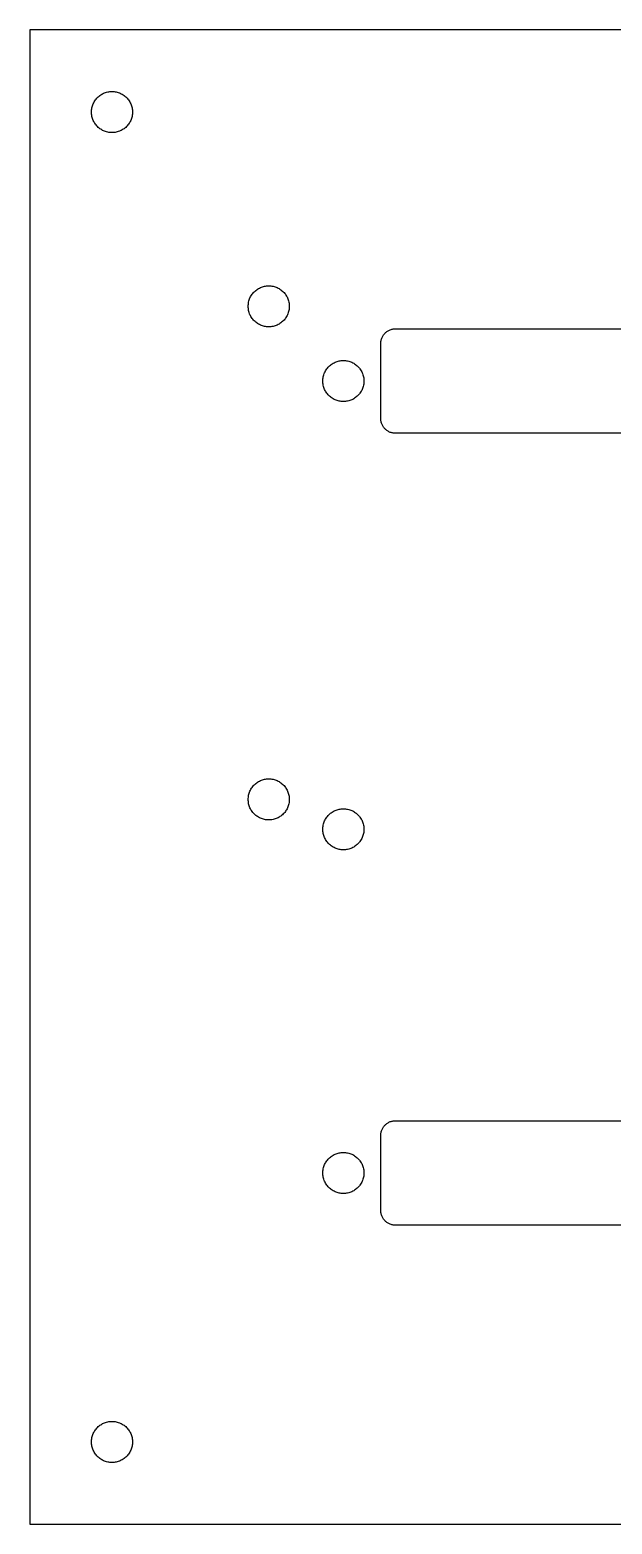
# Model space of a CAD drawing. Header units: metres. Extents: x -50 to 365, y -50 to 50.
# Drawn here: x 160 to 199, y -50 to 50 of the extents above; entities that cross this region are included whole.
import ezdxf

# ---------------------------------------------------------------- set-up
doc = ezdxf.new("R2010")
doc.units = ezdxf.units.M

msp = doc.modelspace()

# ---------------------------------------------------------------- linework, layer by layer
for p, q in [((260, 50), (160, 50)), ((160, 50), (160, -50)), ((164.216, 44.9928), (164.244, 45.0592)), ((164.244, 45.0592), (164.275, 45.1242)), ((164.275, 45.1242), (164.309, 45.1875)), ((164.309, 45.1875), (164.347, 45.2489)), ((164.347, 45.2489), (164.388, 45.3082)), ((164.388, 45.3082), (164.431, 45.3653)), ((164.431, 45.3653), (164.478, 45.42)), ((164.478, 45.42), (164.528, 45.4723)), ((164.528, 45.4723), (164.58, 45.5218)), ((164.58, 45.5218), (164.635, 45.5686)), ((164.635, 45.5686), (164.692, 45.6124)), ((164.692, 45.6124), (164.751, 45.6532)), ((164.751, 45.6532), (164.812, 45.6908)), ((164.812, 45.6908), (164.876, 45.7251)), ((164.876, 45.7251), (164.941, 45.7561)), ((164.941, 45.7561), (165.007, 45.7837)), ((165.007, 45.7837), (165.075, 45.8077)), ((165.075, 45.8077), (165.144, 45.8281)), ((165.144, 45.8281), (165.214, 45.8449)), ((165.214, 45.8449), (165.285, 45.8581)), ((165.285, 45.8581), (165.356, 45.8675)), ((165.356, 45.8675), (165.428, 45.8731)), ((165.428, 45.8731), (165.5, 45.875)), ((165.5, 45.875), (165.572, 45.8731)), ((165.572, 45.8731), (165.644, 45.8675)), ((165.644, 45.8675), (165.715, 45.8581)), ((165.715, 45.8581), (165.786, 45.8449)), ((165.786, 45.8449), (165.856, 45.8281)), ((165.856, 45.8281), (165.925, 45.8077)), ((165.925, 45.8077), (165.993, 45.7837)), ((165.993, 45.7837), (166.059, 45.7561)), ((166.059, 45.7561), (166.124, 45.7251)), ((166.124, 45.7251), (166.188, 45.6908)), ((166.188, 45.6908), (166.249, 45.6532)), ((166.249, 45.6532), (166.308, 45.6124)), ((166.308, 45.6124), (166.365, 45.5686)), ((166.365, 45.5686), (166.42, 45.5218)), ((166.42, 45.5218), (166.472, 45.4723)), ((166.472, 45.4723), (166.522, 45.42)), ((166.522, 45.42), (166.569, 45.3653)), ((166.569, 45.3653), (166.612, 45.3082)), ((166.612, 45.3082), (166.653, 45.2489)), ((166.653, 45.2489), (166.691, 45.1875)), ((166.691, 45.1875), (166.725, 45.1242)), ((166.725, 45.1242), (166.756, 45.0592)), ((166.756, 45.0592), (166.784, 44.9928)), ((164.125, 44.5), (164.127, 44.572)), ((164.127, 44.428), (164.125, 44.5)), ((164.127, 44.572), (164.133, 44.6437)), ((164.133, 44.3563), (164.127, 44.428)), ((164.133, 44.6437), (164.142, 44.7151)), ((164.142, 44.2849), (164.133, 44.3563)), ((164.142, 44.7151), (164.155, 44.7859)), ((164.155, 44.2141), (164.142, 44.2849)), ((164.155, 44.7859), (164.172, 44.8559)), ((164.172, 44.1441), (164.155, 44.2141)), ((164.172, 44.8559), (164.192, 44.9249)), ((164.192, 44.0751), (164.172, 44.1441)), ((164.192, 44.9249), (164.216, 44.9928)), ((164.216, 44.0072), (164.192, 44.0751)), ((164.244, 43.9407), (164.216, 44.0072)), ((166.784, 44.0072), (166.756, 43.9407)), ((166.784, 44.9928), (166.808, 44.9249)), ((166.808, 44.0751), (166.784, 44.0072)), ((166.808, 44.9249), (166.828, 44.8559)), ((166.828, 44.1441), (166.808, 44.0751)), ((166.828, 44.8559), (166.845, 44.7859)), ((166.845, 44.2141), (166.828, 44.1441)), ((166.845, 44.7859), (166.858, 44.7151)), ((166.858, 44.2849), (166.845, 44.2141)), ((166.858, 44.7151), (166.867, 44.6437)), ((166.867, 44.3563), (166.858, 44.2849)), ((166.867, 44.6437), (166.873, 44.572)), ((166.873, 44.428), (166.867, 44.3563)), ((166.873, 44.572), (166.875, 44.5)), ((166.875, 44.5), (166.873, 44.428)), ((164.275, 43.8758), (164.244, 43.9407)), ((164.309, 43.8125), (164.275, 43.8758)), ((164.347, 43.7511), (164.309, 43.8125)), ((164.388, 43.6918), (164.347, 43.7511)), ((164.431, 43.6347), (164.388, 43.6918)), ((164.478, 43.5799), (164.431, 43.6347)), ((164.528, 43.5277), (164.478, 43.5799)), ((164.58, 43.4782), (164.528, 43.5277)), ((164.635, 43.4314), (164.58, 43.4782)), ((164.692, 43.3876), (164.635, 43.4314)), ((164.751, 43.3468), (164.692, 43.3876)), ((164.812, 43.3092), (164.751, 43.3468)), ((164.876, 43.2749), (164.812, 43.3092)), ((164.941, 43.2439), (164.876, 43.2749)), ((165.007, 43.2163), (164.941, 43.2439)), ((165.075, 43.1923), (165.007, 43.2163)), ((165.144, 43.1718), (165.075, 43.1923)), ((165.214, 43.155), (165.144, 43.1718)), ((165.285, 43.1419), (165.214, 43.155)), ((165.356, 43.1325), (165.285, 43.1419)), ((165.428, 43.1269), (165.356, 43.1325)), ((165.5, 43.125), (165.428, 43.1269)), ((165.572, 43.1269), (165.5, 43.125)), ((165.644, 43.1325), (165.572, 43.1269)), ((165.715, 43.1419), (165.644, 43.1325)), ((165.786, 43.155), (165.715, 43.1419)), ((165.856, 43.1718), (165.786, 43.155)), ((165.925, 43.1923), (165.856, 43.1718)), ((165.993, 43.2163), (165.925, 43.1923)), ((166.059, 43.2439), (165.993, 43.2163)), ((166.124, 43.2749), (166.059, 43.2439)), ((166.188, 43.3092), (166.124, 43.2749)), ((166.249, 43.3468), (166.188, 43.3092)), ((166.308, 43.3876), (166.249, 43.3468)), ((166.365, 43.4314), (166.308, 43.3876)), ((166.42, 43.4782), (166.365, 43.4314)), ((166.472, 43.5277), (166.42, 43.4782)), ((166.522, 43.5799), (166.472, 43.5277)), ((166.569, 43.6347), (166.522, 43.5799)), ((166.612, 43.6918), (166.569, 43.6347)), ((166.653, 43.7511), (166.612, 43.6918)), ((166.691, 43.8125), (166.653, 43.7511)), ((166.725, 43.8758), (166.691, 43.8125)), ((166.756, 43.9407), (166.725, 43.8758)), ((174.716, 31.9928), (174.744, 32.0592)), ((174.744, 32.0592), (174.775, 32.1242)), ((174.775, 32.1242), (174.809, 32.1875)), ((174.809, 32.1875), (174.847, 32.2489)), ((174.847, 32.2489), (174.888, 32.3082)), ((174.888, 32.3082), (174.931, 32.3653)), ((174.931, 32.3653), (174.978, 32.42)), ((174.978, 32.42), (175.028, 32.4723)), ((175.028, 32.4723), (175.08, 32.5218)), ((175.08, 32.5218), (175.135, 32.5686)), ((175.135, 32.5686), (175.192, 32.6124)), ((175.192, 32.6124), (175.251, 32.6532)), ((175.251, 32.6532), (175.312, 32.6908)), ((175.312, 32.6908), (175.376, 32.7251)), ((175.376, 32.7251), (175.441, 32.7561)), ((175.441, 32.7561), (175.507, 32.7837)), ((175.507, 32.7837), (175.575, 32.8077)), ((175.575, 32.8077), (175.644, 32.8281)), ((175.644, 32.8281), (175.714, 32.8449)), ((175.714, 32.8449), (175.785, 32.8581)), ((175.785, 32.8581), (175.856, 32.8675)), ((175.856, 32.8675), (175.928, 32.8731)), ((175.928, 32.8731), (176, 32.875)), ((176, 32.875), (176.072, 32.8731)), ((176.072, 32.8731), (176.144, 32.8675)), ((176.144, 32.8675), (176.215, 32.8581)), ((176.215, 32.8581), (176.286, 32.8449)), ((176.286, 32.8449), (176.356, 32.8281)), ((176.356, 32.8281), (176.425, 32.8077)), ((176.425, 32.8077), (176.493, 32.7837)), ((176.493, 32.7837), (176.559, 32.7561)), ((176.559, 32.7561), (176.624, 32.7251)), ((176.624, 32.7251), (176.688, 32.6908)), ((176.688, 32.6908), (176.749, 32.6532)), ((176.749, 32.6532), (176.808, 32.6124)), ((176.808, 32.6124), (176.865, 32.5686)), ((176.865, 32.5686), (176.92, 32.5218)), ((176.92, 32.5218), (176.972, 32.4723)), ((176.972, 32.4723), (177.022, 32.42)), ((177.022, 32.42), (177.069, 32.3653)), ((177.069, 32.3653), (177.112, 32.3082)), ((177.112, 32.3082), (177.153, 32.2489)), ((177.153, 32.2489), (177.191, 32.1875)), ((177.191, 32.1875), (177.225, 32.1242)), ((177.225, 32.1242), (177.256, 32.0592)), ((177.256, 32.0592), (177.284, 31.9928)), ((174.625, 31.5), (174.627, 31.572)), ((174.627, 31.428), (174.625, 31.5)), ((174.627, 31.572), (174.633, 31.6437)), ((174.633, 31.3563), (174.627, 31.428)), ((174.633, 31.6437), (174.642, 31.7151)), ((174.642, 31.2849), (174.633, 31.3563)), ((174.642, 31.7151), (174.655, 31.7859)), ((174.655, 31.2141), (174.642, 31.2849)), ((174.655, 31.7859), (174.672, 31.8559)), ((174.672, 31.1441), (174.655, 31.2141)), ((174.672, 31.8559), (174.692, 31.9249)), ((174.692, 31.0751), (174.672, 31.1441)), ((174.692, 31.9249), (174.716, 31.9928)), ((174.716, 31.0072), (174.692, 31.0751)), ((174.744, 30.9407), (174.716, 31.0072)), ((177.284, 31.0072), (177.256, 30.9407)), ((177.284, 31.9928), (177.308, 31.9249)), ((177.308, 31.0751), (177.284, 31.0072)), ((177.308, 31.9249), (177.328, 31.8559)), ((177.328, 31.1441), (177.308, 31.0751)), ((177.328, 31.8559), (177.345, 31.7859)), ((177.345, 31.2141), (177.328, 31.1441)), ((177.345, 31.7859), (177.358, 31.7151)), ((177.358, 31.2849), (177.345, 31.2141)), ((177.358, 31.7151), (177.367, 31.6437)), ((177.367, 31.3563), (177.358, 31.2849)), ((177.367, 31.6437), (177.373, 31.572)), ((177.373, 31.428), (177.367, 31.3563)), ((177.373, 31.572), (177.375, 31.5)), ((177.375, 31.5), (177.373, 31.428)), ((174.775, 30.8758), (174.744, 30.9407)), ((174.809, 30.8125), (174.775, 30.8758)), ((174.847, 30.7511), (174.809, 30.8125)), ((174.888, 30.6918), (174.847, 30.7511)), ((174.931, 30.6347), (174.888, 30.6918)), ((174.978, 30.5799), (174.931, 30.6347)), ((175.028, 30.5277), (174.978, 30.5799)), ((175.08, 30.4782), (175.028, 30.5277)), ((175.135, 30.4314), (175.08, 30.4782)), ((175.192, 30.3876), (175.135, 30.4314)), ((175.251, 30.3468), (175.192, 30.3876)), ((175.312, 30.3092), (175.251, 30.3468)), ((175.376, 30.2749), (175.312, 30.3092)), ((175.441, 30.2439), (175.376, 30.2749)), ((175.507, 30.2163), (175.441, 30.2439)), ((175.575, 30.1923), (175.507, 30.2163)), ((175.644, 30.1718), (175.575, 30.1923)), ((175.714, 30.155), (175.644, 30.1718)), ((175.785, 30.1419), (175.714, 30.155)), ((175.856, 30.1325), (175.785, 30.1419)), ((175.928, 30.1269), (175.856, 30.1325)), ((176, 30.125), (175.928, 30.1269)), ((176.072, 30.1269), (176, 30.125)), ((176.144, 30.1325), (176.072, 30.1269)), ((176.215, 30.1419), (176.144, 30.1325)), ((176.286, 30.155), (176.215, 30.1419)), ((176.356, 30.1718), (176.286, 30.155)), ((176.425, 30.1923), (176.356, 30.1718)), ((176.493, 30.2163), (176.425, 30.1923)), ((176.559, 30.2439), (176.493, 30.2163)), ((176.624, 30.2749), (176.559, 30.2439)), ((176.688, 30.3092), (176.624, 30.2749)), ((176.749, 30.3468), (176.688, 30.3092)), ((176.808, 30.3876), (176.749, 30.3468)), ((176.865, 30.4314), (176.808, 30.3876)), ((176.92, 30.4782), (176.865, 30.4314)), ((176.972, 30.5277), (176.92, 30.4782)), ((177.022, 30.5799), (176.972, 30.5277)), ((177.069, 30.6347), (177.022, 30.5799)), ((177.112, 30.6918), (177.069, 30.6347)), ((177.153, 30.7511), (177.112, 30.6918)), ((177.191, 30.8125), (177.153, 30.7511)), ((177.225, 30.8758), (177.191, 30.8125)), ((177.256, 30.9407), (177.225, 30.8758)), ((184.448, 29.9986), (184.5, 30)), ((184.5, 30), (235.5, 30)), ((183.5, 29), (183.501, 29.0523)), ((183.5, 24), (183.5, 29)), ((183.501, 29.0523), (183.505, 29.1045)), ((183.505, 29.1045), (183.512, 29.1564)), ((183.512, 29.1564), (183.522, 29.2079)), ((183.522, 29.2079), (183.534, 29.2588)), ((183.534, 29.2588), (183.549, 29.309)), ((183.549, 29.309), (183.566, 29.3584)), ((183.566, 29.3584), (183.586, 29.4067)), ((183.586, 29.4067), (183.609, 29.454)), ((183.609, 29.454), (183.634, 29.5)), ((183.634, 29.5), (183.661, 29.5446)), ((183.661, 29.5446), (183.691, 29.5878)), ((183.691, 29.5878), (183.723, 29.6293)), ((183.723, 29.6293), (183.757, 29.6691)), ((183.757, 29.6691), (183.793, 29.7071)), ((183.793, 29.7071), (183.831, 29.7431)), ((183.831, 29.7431), (183.871, 29.7771)), ((183.871, 29.7771), (183.912, 29.809)), ((183.912, 29.809), (183.955, 29.8387)), ((183.955, 29.8387), (184, 29.866)), ((184, 29.866), (184.046, 29.891)), ((184.046, 29.891), (184.093, 29.9135)), ((184.093, 29.9135), (184.142, 29.9336)), ((184.142, 29.9336), (184.191, 29.951)), ((184.191, 29.951), (184.241, 29.9659)), ((184.241, 29.9659), (184.292, 29.9781)), ((184.292, 29.9781), (184.344, 29.9877)), ((184.344, 29.9877), (184.395, 29.9945)), ((184.395, 29.9945), (184.448, 29.9986)), ((179.716, 26.9928), (179.744, 27.0592)), ((179.744, 27.0592), (179.775, 27.1242)), ((179.775, 27.1242), (179.809, 27.1875)), ((179.809, 27.1875), (179.847, 27.2489)), ((179.847, 27.2489), (179.888, 27.3082)), ((179.888, 27.3082), (179.931, 27.3653)), ((179.931, 27.3653), (179.978, 27.42)), ((179.978, 27.42), (180.028, 27.4723)), ((180.028, 27.4723), (180.08, 27.5218)), ((180.08, 27.5218), (180.135, 27.5686)), ((180.135, 27.5686), (180.192, 27.6124)), ((180.192, 27.6124), (180.251, 27.6532)), ((180.251, 27.6532), (180.312, 27.6908)), ((180.312, 27.6908), (180.376, 27.7251)), ((180.376, 27.7251), (180.441, 27.7561)), ((180.441, 27.7561), (180.507, 27.7837)), ((180.507, 27.7837), (180.575, 27.8077)), ((180.575, 27.8077), (180.644, 27.8281)), ((180.644, 27.8281), (180.714, 27.8449)), ((180.714, 27.8449), (180.785, 27.8581)), ((180.785, 27.8581), (180.856, 27.8675)), ((180.856, 27.8675), (180.928, 27.8731)), ((180.928, 27.8731), (181, 27.875)), ((181, 27.875), (181.072, 27.8731)), ((181.072, 27.8731), (181.144, 27.8675)), ((181.144, 27.8675), (181.215, 27.8581)), ((181.215, 27.8581), (181.286, 27.8449)), ((181.286, 27.8449), (181.356, 27.8281)), ((181.356, 27.8281), (181.425, 27.8077)), ((181.425, 27.8077), (181.493, 27.7837)), ((181.493, 27.7837), (181.559, 27.7561)), ((181.559, 27.7561), (181.624, 27.7251)), ((181.624, 27.7251), (181.688, 27.6908)), ((181.688, 27.6908), (181.749, 27.6532)), ((181.749, 27.6532), (181.808, 27.6124)), ((181.808, 27.6124), (181.865, 27.5686)), ((181.865, 27.5686), (181.92, 27.5218)), ((181.92, 27.5218), (181.972, 27.4723)), ((181.972, 27.4723), (182.022, 27.42)), ((182.022, 27.42), (182.069, 27.3653)), ((182.069, 27.3653), (182.112, 27.3082)), ((182.112, 27.3082), (182.153, 27.2489)), ((182.153, 27.2489), (182.191, 27.1875)), ((182.191, 27.1875), (182.225, 27.1242)), ((182.225, 27.1242), (182.256, 27.0592)), ((182.256, 27.0592), (182.284, 26.9928)), ((179.625, 26.5), (179.627, 26.572)), ((179.627, 26.428), (179.625, 26.5)), ((179.627, 26.572), (179.633, 26.6437)), ((179.633, 26.3563), (179.627, 26.428)), ((179.633, 26.6437), (179.642, 26.7151)), ((179.642, 26.2849), (179.633, 26.3563)), ((179.642, 26.7151), (179.655, 26.7859)), ((179.655, 26.2141), (179.642, 26.2849)), ((179.655, 26.7859), (179.672, 26.8559)), ((179.672, 26.1441), (179.655, 26.2141)), ((179.672, 26.8559), (179.692, 26.9249)), ((179.692, 26.0751), (179.672, 26.1441)), ((179.692, 26.9249), (179.716, 26.9928)), ((179.716, 26.0072), (179.692, 26.0751)), ((179.744, 25.9407), (179.716, 26.0072)), ((182.284, 26.0072), (182.256, 25.9407)), ((182.284, 26.9928), (182.308, 26.9249)), ((182.308, 26.0751), (182.284, 26.0072)), ((182.308, 26.9249), (182.328, 26.8559)), ((182.328, 26.1441), (182.308, 26.0751)), ((182.328, 26.8559), (182.345, 26.7859)), ((182.345, 26.2141), (182.328, 26.1441)), ((182.345, 26.7859), (182.358, 26.7151)), ((182.358, 26.2849), (182.345, 26.2141)), ((182.358, 26.7151), (182.367, 26.6437)), ((182.367, 26.3563), (182.358, 26.2849)), ((182.367, 26.6437), (182.373, 26.572)), ((182.373, 26.428), (182.367, 26.3563)), ((182.373, 26.572), (182.375, 26.5)), ((182.375, 26.5), (182.373, 26.428)), ((179.775, 25.8758), (179.744, 25.9407)), ((179.809, 25.8125), (179.775, 25.8758)), ((179.847, 25.7511), (179.809, 25.8125)), ((179.888, 25.6918), (179.847, 25.7511)), ((179.931, 25.6347), (179.888, 25.6918)), ((179.978, 25.5799), (179.931, 25.6347)), ((180.028, 25.5277), (179.978, 25.5799)), ((180.08, 25.4782), (180.028, 25.5277)), ((180.135, 25.4314), (180.08, 25.4782)), ((180.192, 25.3876), (180.135, 25.4314)), ((180.251, 25.3468), (180.192, 25.3876)), ((180.312, 25.3092), (180.251, 25.3468)), ((180.376, 25.2749), (180.312, 25.3092)), ((180.441, 25.2439), (180.376, 25.2749)), ((180.507, 25.2163), (180.441, 25.2439)), ((180.575, 25.1923), (180.507, 25.2163)), ((180.644, 25.1718), (180.575, 25.1923)), ((180.714, 25.155), (180.644, 25.1718)), ((180.785, 25.1419), (180.714, 25.155)), ((180.856, 25.1325), (180.785, 25.1419)), ((180.928, 25.1269), (180.856, 25.1325)), ((181, 25.125), (180.928, 25.1269)), ((181.072, 25.1269), (181, 25.125)), ((181.144, 25.1325), (181.072, 25.1269)), ((181.215, 25.1419), (181.144, 25.1325)), ((181.286, 25.155), (181.215, 25.1419)), ((181.356, 25.1718), (181.286, 25.155)), ((181.425, 25.1923), (181.356, 25.1718)), ((181.493, 25.2163), (181.425, 25.1923)), ((181.559, 25.2439), (181.493, 25.2163)), ((181.624, 25.2749), (181.559, 25.2439)), ((181.688, 25.3092), (181.624, 25.2749)), ((181.749, 25.3468), (181.688, 25.3092)), ((181.808, 25.3876), (181.749, 25.3468)), ((181.865, 25.4314), (181.808, 25.3876)), ((181.92, 25.4782), (181.865, 25.4314)), ((181.972, 25.5277), (181.92, 25.4782)), ((182.022, 25.5799), (181.972, 25.5277)), ((182.069, 25.6347), (182.022, 25.5799)), ((182.112, 25.6918), (182.069, 25.6347)), ((182.153, 25.7511), (182.112, 25.6918)), ((182.191, 25.8125), (182.153, 25.7511)), ((182.225, 25.8758), (182.191, 25.8125)), ((182.256, 25.9407), (182.225, 25.8758)), ((183.501, 23.9477), (183.5, 24)), ((183.505, 23.8955), (183.501, 23.9477)), ((183.512, 23.8436), (183.505, 23.8955)), ((183.522, 23.7921), (183.512, 23.8436)), ((183.534, 23.7412), (183.522, 23.7921)), ((183.549, 23.691), (183.534, 23.7412)), ((183.566, 23.6416), (183.549, 23.691)), ((183.586, 23.5933), (183.566, 23.6416)), ((183.609, 23.546), (183.586, 23.5933)), ((183.634, 23.5), (183.609, 23.546)), ((183.661, 23.4554), (183.634, 23.5)), ((183.691, 23.4122), (183.661, 23.4554)), ((183.723, 23.3707), (183.691, 23.4122)), ((183.757, 23.3309), (183.723, 23.3707)), ((183.793, 23.2929), (183.757, 23.3309)), ((183.831, 23.2569), (183.793, 23.2929)), ((183.871, 23.2229), (183.831, 23.2569)), ((183.912, 23.191), (183.871, 23.2229)), ((183.955, 23.1613), (183.912, 23.191)), ((184, 23.134), (183.955, 23.1613)), ((184.046, 23.109), (184, 23.134)), ((184.093, 23.0865), (184.046, 23.109)), ((184.142, 23.0664), (184.093, 23.0865)), ((184.191, 23.049), (184.142, 23.0664)), ((184.241, 23.0341), (184.191, 23.049)), ((184.292, 23.0219), (184.241, 23.0341)), ((184.344, 23.0123), (184.292, 23.0219)), ((184.395, 23.0055), (184.344, 23.0123)), ((184.448, 23.0014), (184.395, 23.0055)), ((184.5, 23), (184.448, 23.0014)), ((235.5, 23), (184.5, 23)), ((174.716, -1.00723), (174.744, -0.940735)), ((174.744, -0.940735), (174.775, -0.875763)), ((174.775, -0.875763), (174.809, -0.8125)), ((174.809, -0.8125), (174.847, -0.751114)), ((174.847, -0.751114), (174.888, -0.691788)), ((174.888, -0.691788), (174.931, -0.634674)), ((174.931, -0.634674), (174.978, -0.579941)), ((174.978, -0.579941), (175.028, -0.527725)), ((175.028, -0.527725), (175.08, -0.478165)), ((175.08, -0.478165), (175.135, -0.431412)), ((175.135, -0.431412), (175.192, -0.387589)), ((175.192, -0.387589), (175.251, -0.346817)), ((175.251, -0.346817), (175.312, -0.309204)), ((175.312, -0.309204), (175.376, -0.274857)), ((175.376, -0.274857), (175.441, -0.243866)), ((175.441, -0.243866), (175.507, -0.216324)), ((175.507, -0.216324), (175.575, -0.192291)), ((175.575, -0.192291), (175.644, -0.171844)), ((175.644, -0.171844), (175.714, -0.155045)), ((175.714, -0.155045), (175.785, -0.141922)), ((175.785, -0.141922), (175.856, -0.132523)), ((175.856, -0.132523), (175.928, -0.126877)), ((175.928, -0.126877), (176, -0.125)), ((176, -0.125), (176.072, -0.126877)), ((176.072, -0.126877), (176.144, -0.132523)), ((176.144, -0.132523), (176.215, -0.141922)), ((176.215, -0.141922), (176.286, -0.155045)), ((176.286, -0.155045), (176.356, -0.171844)), ((176.356, -0.171844), (176.425, -0.192291)), ((176.425, -0.192291), (176.493, -0.216324)), ((176.493, -0.216324), (176.559, -0.243866)), ((176.559, -0.243866), (176.624, -0.274857)), ((176.624, -0.274857), (176.688, -0.309204)), ((176.688, -0.309204), (176.749, -0.346817)), ((176.749, -0.346817), (176.808, -0.387589)), ((176.808, -0.387589), (176.865, -0.431412)), ((176.865, -0.431412), (176.92, -0.478165)), ((176.92, -0.478165), (176.972, -0.527725)), ((176.972, -0.527725), (177.022, -0.579941)), ((177.022, -0.579941), (177.069, -0.634674)), ((177.069, -0.634674), (177.112, -0.691788)), ((177.112, -0.691788), (177.153, -0.751114)), ((177.153, -0.751114), (177.191, -0.8125)), ((177.191, -0.8125), (177.225, -0.875763)), ((177.225, -0.875763), (177.256, -0.940735)), ((177.256, -0.940735), (177.284, -1.00723)), ((174.625, -1.5), (174.627, -1.42802)), ((174.627, -1.57196), (174.625, -1.5)), ((174.627, -1.42802), (174.633, -1.35626)), ((174.633, -1.64372), (174.627, -1.57196)), ((174.633, -1.35626), (174.642, -1.2849)), ((174.642, -1.71509), (174.633, -1.64372)), ((174.642, -1.2849), (174.655, -1.21411)), ((174.655, -1.78587), (174.642, -1.71509)), ((174.655, -1.21411), (174.672, -1.14412)), ((174.672, -1.85587), (174.655, -1.78587)), ((174.672, -1.14412), (174.692, -1.07509)), ((174.692, -1.9249), (174.672, -1.85587)), ((174.692, -1.07509), (174.716, -1.00723)), ((174.716, -1.99275), (174.692, -1.9249)), ((174.744, -2.05925), (174.716, -1.99275)), ((177.284, -1.99275), (177.256, -2.05925)), ((177.284, -1.00723), (177.308, -1.07509)), ((177.308, -1.9249), (177.284, -1.99275)), ((177.308, -1.07509), (177.328, -1.14412)), ((177.328, -1.85587), (177.308, -1.9249)), ((177.328, -1.14412), (177.345, -1.21411)), ((177.345, -1.78587), (177.328, -1.85587)), ((177.345, -1.21411), (177.358, -1.2849)), ((177.358, -1.71509), (177.345, -1.78587)), ((177.358, -1.2849), (177.367, -1.35626)), ((177.367, -1.64372), (177.358, -1.71509)), ((177.367, -1.35626), (177.373, -1.42802)), ((177.373, -1.57196), (177.367, -1.64372)), ((177.373, -1.42802), (177.375, -1.5)), ((177.375, -1.5), (177.373, -1.57196)), ((174.775, -2.12422), (174.744, -2.05925)), ((174.809, -2.1875), (174.775, -2.12422)), ((174.847, -2.24887), (174.809, -2.1875)), ((174.888, -2.3082), (174.847, -2.24887)), ((174.931, -2.36531), (174.888, -2.3082)), ((174.978, -2.42004), (174.931, -2.36531)), ((175.028, -2.47226), (174.978, -2.42004)), ((175.08, -2.52182), (175.028, -2.47226)), ((175.135, -2.56857), (175.08, -2.52182)), ((175.192, -2.6124), (175.135, -2.56857)), ((175.251, -2.65317), (175.192, -2.6124)), ((175.312, -2.69078), (175.251, -2.65317)), ((175.376, -2.72513), (175.312, -2.69078)), ((175.441, -2.75612), (175.376, -2.72513)), ((175.507, -2.78366), (175.441, -2.75612)), ((175.575, -2.80769), (175.507, -2.78366)), ((175.644, -2.82814), (175.575, -2.80769)), ((175.714, -2.84494), (175.644, -2.82814)), ((175.785, -2.85806), (175.714, -2.84494)), ((175.856, -2.86746), (175.785, -2.85806)), ((175.928, -2.87311), (175.856, -2.86746)), ((176, -2.875), (175.928, -2.87311)), ((176.072, -2.87311), (176, -2.875)), ((176.144, -2.86746), (176.072, -2.87311)), ((176.215, -2.85806), (176.144, -2.86746)), ((176.286, -2.84494), (176.215, -2.85806)), ((176.356, -2.82814), (176.286, -2.84494)), ((176.425, -2.80769), (176.356, -2.82814)), ((176.493, -2.78366), (176.425, -2.80769)), ((176.559, -2.75612), (176.493, -2.78366)), ((176.624, -2.72513), (176.559, -2.75612)), ((176.688, -2.69078), (176.624, -2.72513)), ((176.749, -2.65317), (176.688, -2.69078)), ((176.808, -2.6124), (176.749, -2.65317)), ((176.865, -2.56857), (176.808, -2.6124)), ((176.92, -2.52182), (176.865, -2.56857)), ((176.972, -2.47226), (176.92, -2.52182)), ((177.022, -2.42004), (176.972, -2.47226)), ((177.069, -2.36531), (177.022, -2.42004)), ((177.112, -2.3082), (177.069, -2.36531)), ((177.153, -2.24887), (177.112, -2.3082)), ((177.191, -2.1875), (177.153, -2.24887)), ((177.225, -2.12422), (177.191, -2.1875)), ((177.256, -2.05925), (177.225, -2.12422)), ((179.716, -3.00725), (179.744, -2.94075)), ((179.744, -2.94075), (179.775, -2.87578)), ((179.775, -2.87578), (179.809, -2.8125)), ((179.809, -2.8125), (179.847, -2.75113)), ((179.847, -2.75113), (179.888, -2.6918)), ((179.888, -2.6918), (179.931, -2.63469)), ((179.931, -2.63469), (179.978, -2.57996)), ((179.978, -2.57996), (180.028, -2.52774)), ((180.028, -2.52774), (180.08, -2.47818)), ((180.08, -2.47818), (180.135, -2.43143)), ((180.135, -2.43143), (180.192, -2.3876)), ((180.192, -2.3876), (180.251, -2.34683)), ((180.251, -2.34683), (180.312, -2.30922)), ((180.312, -2.30922), (180.376, -2.27487)), ((180.376, -2.27487), (180.441, -2.24388)), ((180.441, -2.24388), (180.507, -2.21634)), ((180.507, -2.21634), (180.575, -2.19231)), ((180.575, -2.19231), (180.644, -2.17186)), ((180.644, -2.17186), (180.714, -2.15506)), ((180.714, -2.15506), (180.785, -2.14194)), ((180.785, -2.14194), (180.856, -2.13254)), ((180.856, -2.13254), (180.928, -2.12689)), ((180.928, -2.12689), (181, -2.125)), ((181, -2.125), (181.072, -2.12689)), ((181.072, -2.12689), (181.144, -2.13254)), ((181.144, -2.13254), (181.215, -2.14194)), ((181.215, -2.14194), (181.286, -2.15506)), ((181.286, -2.15506), (181.356, -2.17186)), ((181.356, -2.17186), (181.425, -2.19231)), ((181.425, -2.19231), (181.493, -2.21634)), ((181.493, -2.21634), (181.559, -2.24388)), ((181.559, -2.24388), (181.624, -2.27487)), ((181.624, -2.27487), (181.688, -2.30922)), ((181.688, -2.30922), (181.749, -2.34683)), ((181.749, -2.34683), (181.808, -2.3876)), ((181.808, -2.3876), (181.865, -2.43143)), ((181.865, -2.43143), (181.92, -2.47818)), ((181.92, -2.47818), (181.972, -2.52774)), ((181.972, -2.52774), (182.022, -2.57996)), ((182.022, -2.57996), (182.069, -2.63469)), ((182.069, -2.63469), (182.112, -2.6918)), ((182.112, -2.6918), (182.153, -2.75113)), ((182.153, -2.75113), (182.191, -2.8125)), ((182.191, -2.8125), (182.225, -2.87578)), ((182.225, -2.87578), (182.256, -2.94075)), ((182.256, -2.94075), (182.284, -3.00725)), ((179.625, -3.5), (179.627, -3.42804)), ((179.627, -3.57198), (179.625, -3.5)), ((179.627, -3.42804), (179.633, -3.35628)), ((179.633, -3.64374), (179.627, -3.57198)), ((179.633, -3.35628), (179.642, -3.28491)), ((179.642, -3.7151), (179.633, -3.64374)), ((179.642, -3.28491), (179.655, -3.21413)), ((179.655, -3.78589), (179.642, -3.7151)), ((179.655, -3.21413), (179.672, -3.14413)), ((179.672, -3.85588), (179.655, -3.78589)), ((179.672, -3.14413), (179.692, -3.0751)), ((179.692, -3.92491), (179.672, -3.85588)), ((179.692, -3.0751), (179.716, -3.00725)), ((179.716, -3.99277), (179.692, -3.92491)), ((179.744, -4.05927), (179.716, -3.99277)), ((182.284, -3.99277), (182.256, -4.05927)), ((182.284, -3.00725), (182.308, -3.0751)), ((182.308, -3.92491), (182.284, -3.99277)), ((182.308, -3.0751), (182.328, -3.14413)), ((182.328, -3.85588), (182.308, -3.92491)), ((182.328, -3.14413), (182.345, -3.21413)), ((182.345, -3.78589), (182.328, -3.85588)), ((182.345, -3.21413), (182.358, -3.28491)), ((182.358, -3.7151), (182.345, -3.78589)), ((182.358, -3.28491), (182.367, -3.35628)), ((182.367, -3.64374), (182.358, -3.7151)), ((182.367, -3.35628), (182.373, -3.42804)), ((182.373, -3.57198), (182.367, -3.64374)), ((182.373, -3.42804), (182.375, -3.5)), ((182.375, -3.5), (182.373, -3.57198)), ((179.775, -4.12424), (179.744, -4.05927)), ((179.809, -4.1875), (179.775, -4.12424)), ((179.847, -4.24889), (179.809, -4.1875)), ((179.888, -4.30821), (179.847, -4.24889)), ((179.931, -4.36533), (179.888, -4.30821)), ((179.978, -4.42006), (179.931, -4.36533)), ((180.028, -4.47227), (179.978, -4.42006)), ((180.08, -4.52184), (180.028, -4.47227)), ((180.135, -4.56859), (180.08, -4.52184)), ((180.192, -4.61241), (180.135, -4.56859)), ((180.251, -4.65318), (180.192, -4.61241)), ((180.312, -4.6908), (180.251, -4.65318)), ((180.376, -4.72514), (180.312, -4.6908)), ((180.441, -4.75613), (180.376, -4.72514)), ((180.507, -4.78368), (180.441, -4.75613)), ((180.575, -4.80771), (180.507, -4.78368)), ((180.644, -4.82816), (180.575, -4.80771)), ((180.714, -4.84496), (180.644, -4.82816)), ((180.785, -4.85808), (180.714, -4.84496)), ((180.856, -4.86748), (180.785, -4.85808)), ((180.928, -4.87312), (180.856, -4.86748)), ((181, -4.875), (180.928, -4.87312)), ((181.072, -4.87312), (181, -4.875)), ((181.144, -4.86748), (181.072, -4.87312)), ((181.215, -4.85808), (181.144, -4.86748)), ((181.286, -4.84496), (181.215, -4.85808)), ((181.356, -4.82816), (181.286, -4.84496)), ((181.425, -4.80771), (181.356, -4.82816)), ((181.493, -4.78368), (181.425, -4.80771)), ((181.559, -4.75613), (181.493, -4.78368)), ((181.624, -4.72514), (181.559, -4.75613)), ((181.688, -4.6908), (181.624, -4.72514)), ((181.749, -4.65318), (181.688, -4.6908)), ((181.808, -4.61241), (181.749, -4.65318)), ((181.865, -4.56859), (181.808, -4.61241)), ((181.92, -4.52184), (181.865, -4.56859)), ((181.972, -4.47227), (181.92, -4.52184)), ((182.022, -4.42006), (181.972, -4.47227)), ((182.069, -4.36533), (182.022, -4.42006)), ((182.112, -4.30821), (182.069, -4.36533)), ((182.153, -4.24889), (182.112, -4.30821)), ((182.191, -4.1875), (182.153, -4.24889)), ((182.225, -4.12424), (182.191, -4.1875)), ((182.256, -4.05927), (182.225, -4.12424)), ((184.448, -23.0014), (184.5, -23)), ((184.5, -23), (235.5, -23)), ((183.5, -24), (183.501, -23.9477)), ((183.5, -29), (183.5, -24)), ((183.501, -23.9477), (183.505, -23.8955)), ((183.505, -23.8955), (183.512, -23.8436)), ((183.512, -23.8436), (183.522, -23.7921)), ((183.522, -23.7921), (183.534, -23.7412)), ((183.534, -23.7412), (183.549, -23.691)), ((183.549, -23.691), (183.566, -23.6416)), ((183.566, -23.6416), (183.586, -23.5933)), ((183.586, -23.5933), (183.609, -23.546)), ((183.609, -23.546), (183.634, -23.5)), ((183.634, -23.5), (183.661, -23.4554)), ((183.661, -23.4554), (183.691, -23.4122)), ((183.691, -23.4122), (183.723, -23.3707)), ((183.723, -23.3707), (183.757, -23.3309)), ((183.757, -23.3309), (183.793, -23.2929)), ((183.793, -23.2929), (183.831, -23.2569)), ((183.831, -23.2569), (183.871, -23.2229)), ((183.871, -23.2229), (183.912, -23.191)), ((183.912, -23.191), (183.955, -23.1613)), ((183.955, -23.1613), (184, -23.134)), ((184, -23.134), (184.046, -23.109)), ((184.046, -23.109), (184.093, -23.0865)), ((184.093, -23.0865), (184.142, -23.0664)), ((184.142, -23.0664), (184.191, -23.049)), ((184.191, -23.049), (184.241, -23.0341)), ((184.241, -23.0341), (184.292, -23.0219)), ((184.292, -23.0219), (184.344, -23.0123)), ((184.344, -23.0123), (184.395, -23.0055)), ((184.395, -23.0055), (184.448, -23.0014)), ((179.716, -26.0072), (179.744, -25.9407)), ((179.744, -25.9407), (179.775, -25.8758)), ((179.775, -25.8758), (179.809, -25.8125)), ((179.809, -25.8125), (179.847, -25.7511)), ((179.847, -25.7511), (179.888, -25.6918)), ((179.888, -25.6918), (179.931, -25.6347)), ((179.931, -25.6347), (179.978, -25.5799)), ((179.978, -25.5799), (180.028, -25.5277)), ((180.028, -25.5277), (180.08, -25.4782)), ((180.08, -25.4782), (180.135, -25.4314)), ((180.135, -25.4314), (180.192, -25.3876)), ((180.192, -25.3876), (180.251, -25.3468)), ((180.251, -25.3468), (180.312, -25.3092)), ((180.312, -25.3092), (180.376, -25.2749)), ((180.376, -25.2749), (180.441, -25.2439)), ((180.441, -25.2439), (180.507, -25.2163)), ((180.507, -25.2163), (180.575, -25.1923)), ((180.575, -25.1923), (180.644, -25.1718)), ((180.644, -25.1718), (180.714, -25.155)), ((180.714, -25.155), (180.785, -25.1419)), ((180.785, -25.1419), (180.856, -25.1325)), ((180.856, -25.1325), (180.928, -25.1269)), ((180.928, -25.1269), (181, -25.125)), ((181, -25.125), (181.072, -25.1269)), ((181.072, -25.1269), (181.144, -25.1325)), ((181.144, -25.1325), (181.215, -25.1419)), ((181.215, -25.1419), (181.286, -25.155)), ((181.286, -25.155), (181.356, -25.1718)), ((181.356, -25.1718), (181.425, -25.1923)), ((181.425, -25.1923), (181.493, -25.2163)), ((181.493, -25.2163), (181.559, -25.2439)), ((181.559, -25.2439), (181.624, -25.2749)), ((181.624, -25.2749), (181.688, -25.3092)), ((181.688, -25.3092), (181.749, -25.3468)), ((181.749, -25.3468), (181.808, -25.3876)), ((181.808, -25.3876), (181.865, -25.4314)), ((181.865, -25.4314), (181.92, -25.4782)), ((181.92, -25.4782), (181.972, -25.5277)), ((181.972, -25.5277), (182.022, -25.5799)), ((182.022, -25.5799), (182.069, -25.6347)), ((182.069, -25.6347), (182.112, -25.6918)), ((182.112, -25.6918), (182.153, -25.7511)), ((182.153, -25.7511), (182.191, -25.8125)), ((182.191, -25.8125), (182.225, -25.8758)), ((182.225, -25.8758), (182.256, -25.9407)), ((182.256, -25.9407), (182.284, -26.0072)), ((179.625, -26.5), (179.627, -26.428)), ((179.627, -26.572), (179.625, -26.5)), ((179.627, -26.428), (179.633, -26.3563)), ((179.633, -26.6437), (179.627, -26.572)), ((179.633, -26.3563), (179.642, -26.2849)), ((179.642, -26.7151), (179.633, -26.6437)), ((179.642, -26.2849), (179.655, -26.2141)), ((179.655, -26.7859), (179.642, -26.7151)), ((179.655, -26.2141), (179.672, -26.1441)), ((179.672, -26.8559), (179.655, -26.7859)), ((179.672, -26.1441), (179.692, -26.0751)), ((179.692, -26.9249), (179.672, -26.8559)), ((179.692, -26.0751), (179.716, -26.0072)), ((179.716, -26.9928), (179.692, -26.9249)), ((179.744, -27.0592), (179.716, -26.9928)), ((182.284, -26.9928), (182.256, -27.0592)), ((182.284, -26.0072), (182.308, -26.0751)), ((182.308, -26.9249), (182.284, -26.9928)), ((182.308, -26.0751), (182.328, -26.1441)), ((182.328, -26.8559), (182.308, -26.9249)), ((182.328, -26.1441), (182.345, -26.2141)), ((182.345, -26.7859), (182.328, -26.8559)), ((182.345, -26.2141), (182.358, -26.2849)), ((182.358, -26.7151), (182.345, -26.7859)), ((182.358, -26.2849), (182.367, -26.3563)), ((182.367, -26.6437), (182.358, -26.7151)), ((182.367, -26.3563), (182.373, -26.428)), ((182.373, -26.572), (182.367, -26.6437)), ((182.373, -26.428), (182.375, -26.5)), ((182.375, -26.5), (182.373, -26.572)), ((179.775, -27.1242), (179.744, -27.0592)), ((179.809, -27.1875), (179.775, -27.1242)), ((179.847, -27.2489), (179.809, -27.1875)), ((179.888, -27.3082), (179.847, -27.2489)), ((179.931, -27.3653), (179.888, -27.3082)), ((179.978, -27.42), (179.931, -27.3653)), ((180.028, -27.4723), (179.978, -27.42)), ((180.08, -27.5218), (180.028, -27.4723)), ((180.135, -27.5686), (180.08, -27.5218)), ((180.192, -27.6124), (180.135, -27.5686)), ((180.251, -27.6532), (180.192, -27.6124)), ((180.312, -27.6908), (180.251, -27.6532)), ((180.376, -27.7251), (180.312, -27.6908)), ((180.441, -27.7561), (180.376, -27.7251)), ((180.507, -27.7837), (180.441, -27.7561)), ((180.575, -27.8077), (180.507, -27.7837)), ((180.644, -27.8281), (180.575, -27.8077)), ((180.714, -27.8449), (180.644, -27.8281)), ((180.785, -27.8581), (180.714, -27.8449)), ((180.856, -27.8675), (180.785, -27.8581)), ((180.928, -27.8731), (180.856, -27.8675)), ((181, -27.875), (180.928, -27.8731)), ((181.072, -27.8731), (181, -27.875)), ((181.144, -27.8675), (181.072, -27.8731)), ((181.215, -27.8581), (181.144, -27.8675)), ((181.286, -27.8449), (181.215, -27.8581)), ((181.356, -27.8281), (181.286, -27.8449)), ((181.425, -27.8077), (181.356, -27.8281)), ((181.493, -27.7837), (181.425, -27.8077)), ((181.559, -27.7561), (181.493, -27.7837)), ((181.624, -27.7251), (181.559, -27.7561)), ((181.688, -27.6908), (181.624, -27.7251)), ((181.749, -27.6532), (181.688, -27.6908)), ((181.808, -27.6124), (181.749, -27.6532)), ((181.865, -27.5686), (181.808, -27.6124)), ((181.92, -27.5218), (181.865, -27.5686)), ((181.972, -27.4723), (181.92, -27.5218)), ((182.022, -27.42), (181.972, -27.4723)), ((182.069, -27.3653), (182.022, -27.42)), ((182.112, -27.3082), (182.069, -27.3653)), ((182.153, -27.2489), (182.112, -27.3082)), ((182.191, -27.1875), (182.153, -27.2489)), ((182.225, -27.1242), (182.191, -27.1875)), ((182.256, -27.0592), (182.225, -27.1242)), ((183.501, -29.0523), (183.5, -29)), ((183.505, -29.1045), (183.501, -29.0523)), ((183.512, -29.1564), (183.505, -29.1045)), ((183.522, -29.2079), (183.512, -29.1564)), ((183.534, -29.2588), (183.522, -29.2079)), ((183.549, -29.309), (183.534, -29.2588)), ((183.566, -29.3584), (183.549, -29.309)), ((183.586, -29.4067), (183.566, -29.3584)), ((183.609, -29.454), (183.586, -29.4067)), ((183.634, -29.5), (183.609, -29.454)), ((183.661, -29.5446), (183.634, -29.5)), ((183.691, -29.5878), (183.661, -29.5446)), ((183.723, -29.6293), (183.691, -29.5878)), ((183.757, -29.6691), (183.723, -29.6293)), ((183.793, -29.7071), (183.757, -29.6691)), ((183.831, -29.7431), (183.793, -29.7071)), ((183.871, -29.7771), (183.831, -29.7431)), ((183.912, -29.809), (183.871, -29.7771)), ((183.955, -29.8387), (183.912, -29.809)), ((184, -29.866), (183.955, -29.8387)), ((184.046, -29.891), (184, -29.866)), ((184.093, -29.9135), (184.046, -29.891)), ((184.142, -29.9336), (184.093, -29.9135)), ((184.191, -29.951), (184.142, -29.9336)), ((184.241, -29.9659), (184.191, -29.951)), ((184.292, -29.9781), (184.241, -29.9659)), ((184.344, -29.9877), (184.292, -29.9781)), ((184.395, -29.9945), (184.344, -29.9877)), ((184.448, -29.9986), (184.395, -29.9945)), ((184.5, -30), (184.448, -29.9986)), ((235.5, -30), (184.5, -30)), ((164.216, -44.0072), (164.244, -43.9407)), ((164.244, -43.9407), (164.275, -43.8758)), ((164.275, -43.8758), (164.309, -43.8125)), ((164.309, -43.8125), (164.347, -43.7511)), ((164.347, -43.7511), (164.388, -43.6918)), ((164.388, -43.6918), (164.431, -43.6347)), ((164.431, -43.6347), (164.478, -43.5799)), ((164.478, -43.5799), (164.528, -43.5277)), ((164.528, -43.5277), (164.58, -43.4782)), ((164.58, -43.4782), (164.635, -43.4314)), ((164.635, -43.4314), (164.692, -43.3876)), ((164.692, -43.3876), (164.751, -43.3468)), ((164.751, -43.3468), (164.812, -43.3092)), ((164.812, -43.3092), (164.876, -43.2749)), ((164.876, -43.2749), (164.941, -43.2439)), ((164.941, -43.2439), (165.007, -43.2163)), ((165.007, -43.2163), (165.075, -43.1923)), ((165.075, -43.1923), (165.144, -43.1718)), ((165.144, -43.1718), (165.214, -43.155)), ((165.214, -43.155), (165.285, -43.1419)), ((165.285, -43.1419), (165.356, -43.1325)), ((165.356, -43.1325), (165.428, -43.1269)), ((165.428, -43.1269), (165.5, -43.125)), ((165.5, -43.125), (165.572, -43.1269)), ((165.572, -43.1269), (165.644, -43.1325)), ((165.644, -43.1325), (165.715, -43.1419)), ((165.715, -43.1419), (165.786, -43.155)), ((165.786, -43.155), (165.856, -43.1718)), ((165.856, -43.1718), (165.925, -43.1923)), ((165.925, -43.1923), (165.993, -43.2163)), ((165.993, -43.2163), (166.059, -43.2439)), ((166.059, -43.2439), (166.124, -43.2749)), ((166.124, -43.2749), (166.188, -43.3092)), ((166.188, -43.3092), (166.249, -43.3468)), ((166.249, -43.3468), (166.308, -43.3876)), ((166.308, -43.3876), (166.365, -43.4314)), ((166.365, -43.4314), (166.42, -43.4782)), ((166.42, -43.4782), (166.472, -43.5277)), ((166.472, -43.5277), (166.522, -43.5799)), ((166.522, -43.5799), (166.569, -43.6347)), ((166.569, -43.6347), (166.612, -43.6918)), ((166.612, -43.6918), (166.653, -43.7511)), ((166.653, -43.7511), (166.691, -43.8125)), ((166.691, -43.8125), (166.725, -43.8758)), ((166.725, -43.8758), (166.756, -43.9407)), ((166.756, -43.9407), (166.784, -44.0072)), ((164.125, -44.5), (164.127, -44.428)), ((164.127, -44.572), (164.125, -44.5)), ((164.127, -44.428), (164.133, -44.3563)), ((164.133, -44.6437), (164.127, -44.572)), ((164.133, -44.3563), (164.142, -44.2849)), ((164.142, -44.7151), (164.133, -44.6437)), ((164.142, -44.2849), (164.155, -44.2141)), ((164.155, -44.7859), (164.142, -44.7151)), ((164.155, -44.2141), (164.172, -44.1441)), ((164.172, -44.8559), (164.155, -44.7859)), ((164.172, -44.1441), (164.192, -44.0751)), ((164.192, -44.9249), (164.172, -44.8559)), ((164.192, -44.0751), (164.216, -44.0072)), ((164.216, -44.9928), (164.192, -44.9249)), ((164.244, -45.0592), (164.216, -44.9928)), ((166.784, -44.9928), (166.756, -45.0592)), ((166.784, -44.0072), (166.808, -44.0751)), ((166.808, -44.9249), (166.784, -44.9928)), ((166.808, -44.0751), (166.828, -44.1441)), ((166.828, -44.8559), (166.808, -44.9249)), ((166.828, -44.1441), (166.845, -44.2141)), ((166.845, -44.7859), (166.828, -44.8559)), ((166.845, -44.2141), (166.858, -44.2849)), ((166.858, -44.7151), (166.845, -44.7859)), ((166.858, -44.2849), (166.867, -44.3563)), ((166.867, -44.6437), (166.858, -44.7151)), ((166.867, -44.3563), (166.873, -44.428)), ((166.873, -44.572), (166.867, -44.6437)), ((166.873, -44.428), (166.875, -44.5)), ((166.875, -44.5), (166.873, -44.572)), ((164.275, -45.1242), (164.244, -45.0592)), ((164.309, -45.1875), (164.275, -45.1242)), ((164.347, -45.2489), (164.309, -45.1875)), ((164.388, -45.3082), (164.347, -45.2489)), ((164.431, -45.3653), (164.388, -45.3082)), ((164.478, -45.42), (164.431, -45.3653)), ((164.528, -45.4723), (164.478, -45.42)), ((164.58, -45.5218), (164.528, -45.4723)), ((164.635, -45.5686), (164.58, -45.5218)), ((164.692, -45.6124), (164.635, -45.5686)), ((164.751, -45.6532), (164.692, -45.6124)), ((164.812, -45.6908), (164.751, -45.6532)), ((164.876, -45.7251), (164.812, -45.6908)), ((164.941, -45.7561), (164.876, -45.7251)), ((165.007, -45.7837), (164.941, -45.7561)), ((165.075, -45.8077), (165.007, -45.7837)), ((165.144, -45.8281), (165.075, -45.8077)), ((165.214, -45.8449), (165.144, -45.8281)), ((165.285, -45.8581), (165.214, -45.8449)), ((165.356, -45.8675), (165.285, -45.8581)), ((165.428, -45.8731), (165.356, -45.8675)), ((165.5, -45.875), (165.428, -45.8731)), ((165.572, -45.8731), (165.5, -45.875)), ((165.644, -45.8675), (165.572, -45.8731)), ((165.715, -45.8581), (165.644, -45.8675)), ((165.786, -45.8449), (165.715, -45.8581)), ((165.856, -45.8281), (165.786, -45.8449)), ((165.925, -45.8077), (165.856, -45.8281)), ((165.993, -45.7837), (165.925, -45.8077)), ((166.059, -45.7561), (165.993, -45.7837)), ((166.124, -45.7251), (166.059, -45.7561)), ((166.188, -45.6908), (166.124, -45.7251)), ((166.249, -45.6532), (166.188, -45.6908)), ((166.308, -45.6124), (166.249, -45.6532)), ((166.365, -45.5686), (166.308, -45.6124)), ((166.42, -45.5218), (166.365, -45.5686)), ((166.472, -45.4723), (166.42, -45.5218)), ((166.522, -45.42), (166.472, -45.4723)), ((166.569, -45.3653), (166.522, -45.42)), ((166.612, -45.3082), (166.569, -45.3653)), ((166.653, -45.2489), (166.612, -45.3082)), ((166.691, -45.1875), (166.653, -45.2489)), ((166.725, -45.1242), (166.691, -45.1875)), ((166.756, -45.0592), (166.725, -45.1242)), ((160, -50), (260, -50))]:
    msp.add_line(p, q)

doc.saveas('drawing.dxf')
